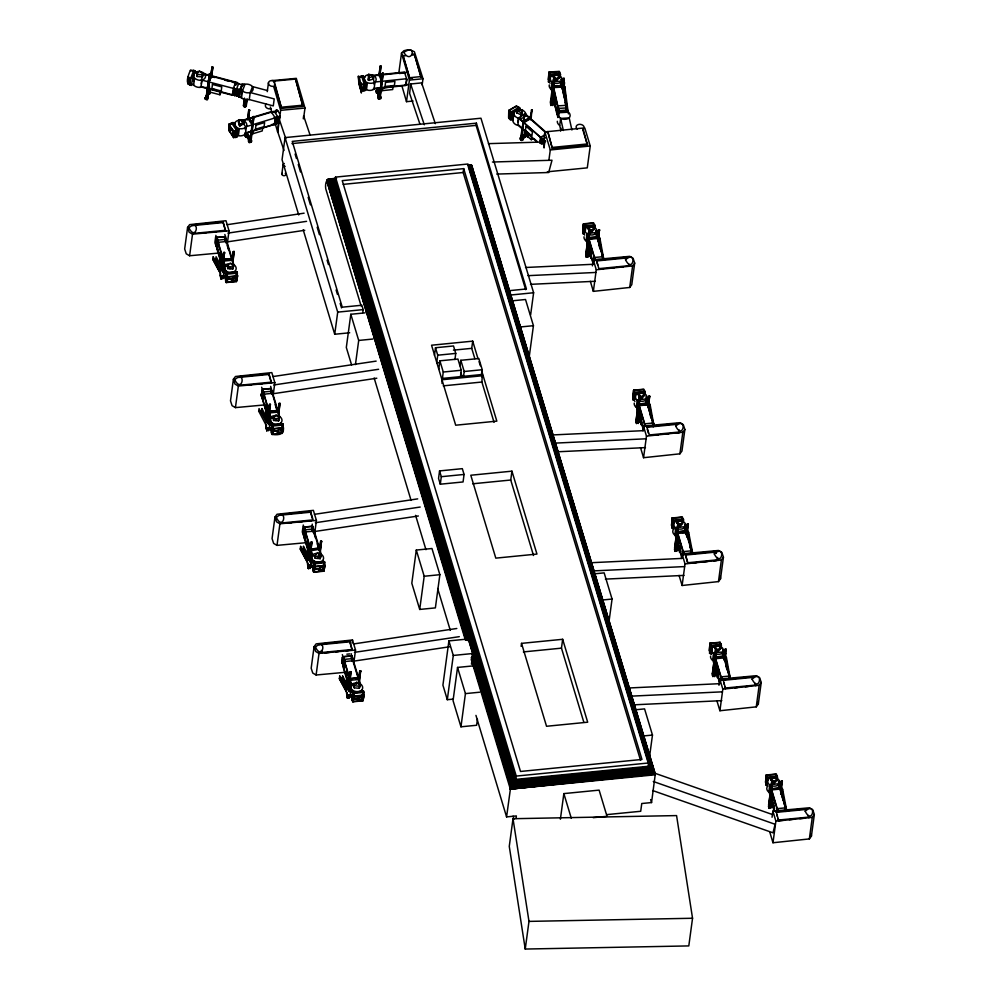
<?xml version="1.0" encoding="UTF-8"?>
<svg xmlns="http://www.w3.org/2000/svg" width="999" height="999" viewBox="0 0 999 999"><rect width="100%" height="100%" fill="white"/><g stroke="black" fill="none" stroke-linecap="round" stroke-linejoin="round"><path stroke-width="1.5" d="M278.134 116.596L276.323 124.113L276.111 117.208L276.311 124.126L278.209 116.721M278.284 123.389L278.234 116.421L278.197 123.264M216.096 245.916C219.967 225.387 213.749 261.588 217.008 237.799M216.308 245.679C219.131 222.115 213.411 258.416 216.795 237.912M216.583 247.54C219.43 223.027 214.485 262.525 217.994 241.084M217.27 249.026L217.994 241.096L217.42 247.477M225.312 240.26L225.587 237.188M225.624 241.92L226.111 238.624L225.437 241.308M226.386 240.347L226.311 243.556M263.149 391.321L261.925 397.789L262.662 389.697M262.138 397.677C264.985 374.225 258.916 410.352 262.837 389.66M262.412 399.425C263.736 384.89 264.31 393.069 261.963 397.689M269.98 425.05L262.899 400.849L263.636 392.982M263.099 400.886L263.811 392.957M270.954 392.145L271.441 388.848L271.129 392.132M271.441 393.781L271.928 390.484L271.616 393.768M303.484 535.526L304.408 527.447L303.708 535.439M305.382 530.706L304.158 537.175L304.72 529.308L303.983 537.187L305.382 530.719L304.483 538.673L311.551 562.812M304.895 529.283L303.521 535.464M312.525 529.907L313.012 526.61L312.699 529.895M313.187 531.53L313.474 528.471M343.269 666.77C343.194 660.264 344.53 650.324 342.332 663.423M343.306 666.695C346.578 646.89 341.171 681.568 343.831 658.716M344.493 660.339L343.781 668.269L344.318 660.364M351.81 659.502L352.123 656.231L351.636 659.527M352.123 661.163L352.61 657.854L352.11 660.526M352.297 661.151L352.61 657.866M594.605 257.954L594.143 260.552M653.134 426.685L653.621 423.376L653.309 426.66M683.391 552.01L682.667 555.906M692.669 552.996L688.561 531.905L688.186 534.665M720.878 680.544L721.365 677.235L721.078 680.506M777.06 812.324L777.559 809.028L777.247 812.312M541.458 137.487L541.108 143.806L541.258 137.662M542.669 143.631L542.981 138.836L542.857 143.519M544.343 140.235L544.068 147.964L544.467 140.147L543.331 144.218M557.392 115.971L558.379 107.892L557.604 115.734M556.693 112.6L557.829 106.244L557.03 114.323L558.004 106.219L556.868 112.587M557.966 117.47L558.566 109.528M558.753 109.54L557.792 117.482L558.591 110.652L567.669 110.127L568.131 112.2L559.053 112.712L558.591 110.652M566.033 110.564L566.708 105.744L566.208 110.552M566.558 110.689L567.07 107.368L566.308 110.677M566.733 110.677L567.07 107.392L566.483 110.664M368.269 79.97L368.718 74.276L373.763 76.199L368.544 77.897L368.269 79.97L369.043 80.37L373.451 78.946L373.763 76.199M373.451 78.946L373.489 78.272M718.044 649.6L717.757 650.686L718.081 649.949M559.565 76.424L559.228 75.237M582.829 231.081L583.428 223.838L593.618 222.852L594.705 226.061L594.343 228.721M583.329 229.645L583.778 224.076L593.181 223.164L594.268 226.373L584.727 227.31L585.589 228.721L585.239 231.268M633.016 397.427L633.616 390.197L643.806 389.198L644.892 392.42M633.416 397.39L633.865 391.82M671.578 525.199L672.177 517.969L682.367 516.982L683.453 520.192M672.19 522.39L672.527 518.206L681.942 517.295L683.016 520.504L673.476 521.441L674.337 522.852M709.377 650.461L709.964 643.231L720.167 642.232L721.241 645.454L720.891 648.101M710.102 646.253L710.326 643.468L719.73 642.544L720.454 644.692M765.584 782.242L766.183 774.999L776.373 774.013L777.447 777.222L777.097 779.882M766.083 780.806L766.533 775.236L775.948 774.325L777.022 777.534L774.2 777.809M521.778 115.36L522.352 109.665L517.12 110.602L522.052 113.287L521.778 115.36L516.845 112.675M582.792 231.356L583.428 223.838L584.502 227.06L583.603 233.691M765.546 782.517L766.183 774.999L767.257 778.221L766.358 784.852M549.213 75.025L549.462 72.24L558.965 71.691L559.802 74.925L550.162 75.487L549.3 81.843L550.062 83.279M225.649 241.895L226.111 238.823M344.006 658.691L342.782 665.147L343.331 657.28M548.414 79.508C549.2 63.524 550.599 76.598 549.038 81.856L548.414 79.508L549.113 71.99L559.403 71.391L559.877 77.285M785.876 811.45L786.163 808.191L785.651 810.751M278.484 122.677L277.647 131.581L284.003 150.487M303.346 118.869L303.634 115.896L310.002 134.803M587.986 255.994L590.684 255.182L590.784 254.083M770.741 807.155L773.426 806.343L773.538 805.244M435.327 123.664L421.628 82.892L410.614 83.991L409.64 93.469L419.905 124.051M193.369 70.317L195.305 70.829L192.32 78.534L190.384 78.022L189.448 84.94L191.383 85.439L192.532 78.159L195.23 71.004L190.547 70.055C188.998 73.414 183.716 85.427 191.571 84.79M189.698 84.103L190.522 78.022M193.356 81.518L193.931 77.26A6.693 4.833 7.7 0 1 197.24 71.641A6.693 4.833 7.7 0 1 199.4 71.528M195.017 71.928L196.865 72.465M197.003 73.851L197.178 76.523L202.173 76.873L202.909 74.251L199.538 70.867L197.003 73.851L197.178 76.523M201.249 83.866L201.773 80.02M202.173 76.873L202.909 74.251M200.462 71.678A6.693 4.833 7.7 0 1 205.257 74.563A6.693 4.833 7.7 0 1 201.96 80.182L200.999 87.288A6.693 4.833 7.7 0 1 192.982 84.366M205.157 75.3L205.257 74.563M227.36 243.132L229.033 230.806L225.986 220.729L189.635 224.625L187.587 227.397L184.665 248.976L186.239 253.796L189.61 255.756L218.506 253.084M209.74 90.347L206.88 97.702L206.106 97.502L209.478 73.664L210.252 73.864L207.268 95.991L206.493 95.792L209.478 73.664M206.88 97.702L210.252 73.864M210.727 75.999L212.1 66.908L212.874 67.108L211.551 76.948M212.1 66.908L210.777 75.612L208.391 81.768M207.255 97.827L208.916 93.544L208.217 92.782M211.288 77.722L212.874 67.108M210.215 89.273L209.84 92.095L219.942 94.768L221.466 90.859M189.61 255.756L192.52 234.178L189.161 232.218L187.587 227.397M211.713 89.435L212.487 89.311M219.043 91.384L218.269 90.834M219.942 94.768L220.329 91.958M200.399 86.776L232.38 95.242L233.304 88.449L235.752 82.143L203.759 73.676L201.323 79.97L242.482 90.797L241.546 97.702L238.811 96.978L239.748 90.072L242.195 83.766L244.93 84.49L242.482 90.797M235.377 84.865L235.752 82.143M215.659 236.763L214.91 242.295L215.522 244.343L216.458 237.437L215.846 235.377M232.867 130.869L230.707 130.22L231.044 127.722M216.184 243.569L217.008 237.512L224.613 236.775L226.336 242.582M233.566 265.472L225.786 239.373L217.545 240.172L216.671 246.591L223.164 268.331M233.329 123.589L235.352 123.077M215.722 259.503L216.096 256.743L223.052 269.605L222.677 272.365L215.759 259.228M234.053 265.522L226.873 241.471L217.894 242.345L216.983 249.138L224.151 273.189M235.027 136.763L235.851 130.682L237.65 130.132L233.154 122.665L228.808 124.238L228.996 130.557L233.666 137.65L236.938 136.401L237.837 129.758L233.491 131.331L233.229 134.041L234.428 135.852M239.648 94.668L240.26 90.122M223.077 222.59L223.164 221.89L192.894 224.875L192.795 225.587L223.077 222.59L225.599 230.956L222.565 231.256M241.87 90.322L240.921 97.34A6.693 4.833 7.7 0 0 249.275 99.55L273.276 105.906L274.226 98.913L250.225 92.557A6.693 4.833 7.7 0 1 241.87 90.322A6.693 4.833 7.7 0 1 244.168 84.391A6.693 4.833 7.7 0 1 252.535 86.601L267.532 90.584M238.486 122.14L239.448 119.668L244.193 121.116L244.093 123.851L239.498 125.762L238.486 122.14L239.448 119.668M237.213 132.805L237.625 129.77L233.304 123.214L228.958 124.788L229.208 130.544L233.529 137.1L235.702 136.264M220.429 258.729L220.042 261.538L221.553 266.608M238.087 130.132L237.15 137.05L235.352 137.587L236.288 130.669L238.087 130.132L233.042 122.49L231.244 123.027M239.498 125.762L238.773 120.067M225.599 230.956L223.164 221.89M240.359 126.036L240.634 123.963L244.38 121.778M220.317 276.261L220.692 273.489M247.24 98.851L246.229 106.356L244.443 106.98L243.431 105.619L244.455 98.114M221.728 266.795L223.664 252.485L224.525 252.41L222.327 270.567M221.703 268.856L223.664 252.485M243.644 106.406L244.655 98.901M222.352 268.469L224.525 252.41M244.443 106.98L245.454 99.475M243.469 120.567A6.693 4.833 7.7 0 1 246.378 126.698A6.693 4.833 7.7 0 1 238.199 128.297A6.693 4.833 7.7 0 1 235.289 122.165A6.693 4.833 7.7 0 1 243.469 120.567L243.369 121.304L241.221 120.979M245.504 106.893L246.516 99.388M222.565 276.611L222.49 277.173M246.216 104.071L246.828 99.575M225.387 278.346L223.664 276.236L225.075 266.396L217.894 242.345M225.412 265.647L225.512 264.897A6.693 4.833 7.7 0 1 228.259 263.823M245.255 129.583L245.617 126.861L241.496 120.617L271.166 111.701L275.287 117.957L274.363 124.75M249.275 99.55L250.225 92.557A6.693 4.833 7.7 0 0 252.535 86.601L250.225 92.557M225.512 264.897A6.693 4.833 7.7 0 0 226.348 271.241L225.662 281.431L226.161 273.064L237.138 271.99L236.638 280.357L236.201 278.896M235.702 278.684L236.451 281.568L237.612 275.811L227.422 276.798C224.063 290.434 229.258 276.273 226.411 273.039L236.601 272.04L237.612 275.811L236.451 281.568L226.261 282.567L225.512 279.67L226.236 274.363M227.61 265.896L227.747 268.594L232.742 269.068L233.516 266.471L230.294 262.999L227.61 265.896L227.747 268.594M246.378 126.698L245.417 133.804A6.693 4.833 7.7 0 1 237.238 135.402M247.452 119.855L248.776 110.027L249.488 109.815L248.739 118.893M245.854 135.552L245.629 137.213L247.065 136.776M248.027 119.106L248.776 110.027M248.364 118.157L249.488 109.815M246.416 136.438L247.215 135.677L246.416 136.438L249.213 140.697M228.034 277.272L227.697 279.757L226.486 281.081L226.436 279.583M229.658 268.494L229.97 267.944M247.852 136.014L248.002 134.902L244.83 136.001L245.055 134.341L247.203 133.691L246.478 133.903L247.927 135.464M232.143 260.04L233.291 251.561L234.153 251.473L232.804 263.374M232.317 260.614L233.291 251.561M232.63 262.787L234.153 251.473M249.937 140.472L246.491 135.889M253.908 116.508L250.924 138.636L250.2 138.849L253.197 116.733L253.908 116.508L251.161 140.347L250.449 140.559L245.642 133.254M232.742 269.068L233.516 266.471M250.449 140.559L253.197 116.733M250.574 140.809L250.799 139.148M262.625 128.097L262.25 130.919L252.872 133.729L253.259 130.919M235.464 275.699L235.052 278.733L235.889 280.157L231.968 280.544L232.305 278.047L236.226 277.672M235.764 275.399L236.101 281.331L226.686 282.255L225.936 279.358L232.667 278.696M255.269 130.295L255.207 129.558M235.452 278.696L235.864 275.662M235.439 270.929L236.713 274.076M236.239 274.7L236.601 272.04M235.889 280.157L237.138 271.99M260.702 128.147L261.226 128.272M267.27 91.658L268.481 82.667M273.189 394.992L274.85 382.667L271.815 372.59L235.464 376.486L233.404 379.258L230.494 400.836L232.068 405.656L235.427 407.617L264.335 404.945M273.976 82.305L274.138 81.094L295.504 79.083L302.972 106.381L281.606 108.379L274.4 83.754M235.427 407.617L238.349 386.039L234.977 384.078L233.404 379.258M241.995 120.966L274.188 111.301L277.972 117.033L277.11 123.451L244.905 133.117M273.701 86.576L280.657 110.327L277.71 132.18L275.1 123.277M281.606 108.379L274.138 81.094M530.631 314.872L533.616 292.744L480.956 118.219L285.052 137.6L282.055 159.728L298.713 214.922M281.868 173.851L283.129 164.523M295.504 79.083L302.972 106.381M258.666 411.388L259.041 408.616L265.996 421.478L265.622 424.25L258.704 411.113M261.676 387.237L262.287 389.298L261.351 396.203L260.739 394.155M272.165 394.443L270.429 388.636L262.824 389.385L262.013 395.429L263.311 399.775M279.395 417.332L271.603 391.233L263.361 392.033L262.5 398.451L270.292 424.55M262.799 400.999L263.724 394.205L272.702 393.331L279.882 417.382M268.893 374.45L268.993 373.751L238.711 376.748L238.611 377.447L268.893 374.45L271.416 382.817L268.394 383.117M303.609 118.244L304.982 108.042L296.291 78.347L271.965 80.632M265.447 408.229L265.996 404.133L268.082 411.113L267.532 415.209M266.246 410.589L265.871 413.399L267.382 418.469M271.416 382.817L268.993 373.751M266.134 428.121L266.508 425.349M267.545 418.656L269.48 404.358L270.354 404.27L268.144 422.427M267.52 420.716L269.48 404.358M268.182 420.329L270.354 404.27M268.381 428.484L268.306 429.033M271.204 430.207L269.493 428.096L270.904 418.256L263.724 394.205M272.165 423.101A6.693 4.833 7.7 0 0 280.806 423.052A6.693 4.833 7.7 0 0 279.97 416.708A6.693 4.833 7.7 0 0 271.341 416.758A6.693 4.833 7.7 0 0 272.165 423.101L271.478 433.291L271.978 424.925L282.954 423.851L282.455 432.217L282.018 430.769M273.439 417.757L273.576 420.454L278.571 420.929L279.345 418.331L276.124 414.86L273.439 417.757L273.576 420.454M272.302 432.942L272.64 430.444L273.863 429.133L273.526 431.618L272.302 432.942L272.252 431.443L278.009 430.881M275.487 420.354L275.786 419.805M278.421 416.72L279.982 403.334L279.108 403.421L278.197 412.088L269.418 412.949M278.134 412.475L279.108 403.421M278.246 416.146L279.982 403.334M278.571 420.929L279.345 418.331M280.881 430.606L281.293 427.56M281.581 427.26L281.918 433.191L272.515 434.115L273.589 428.908L272.59 425.137L281.993 424.213L281.268 422.789M281.268 430.569L281.681 427.522M282.954 423.851L281.706 432.018L277.784 432.405L278.122 429.907L282.043 429.533M314.548 534.303L316.421 520.429L313.386 510.352L277.035 514.248L274.975 517.032L272.065 538.598L273.639 543.419L276.998 545.379L305.894 542.707M276.998 545.379L279.92 523.801L276.548 521.84L274.975 517.032M516.021 818.506L516.371 815.933L506.58 816.895L510.489 788.336L515.796 779.395L335.065 180.432L335.514 177.11L467.957 164.011L648.688 762.974L648.239 766.295L653.483 770.441L655.307 774.013L651.548 802.559L641.758 803.521L640.709 811.275L606.655 814.635M358.828 83.004L361.151 90.834L363.524 90.397M360.876 84.316C362.1 108.192 360.964 75.437 358.516 76.761L363.236 75.986L365.609 83.541L364.71 90.185M363.286 76.935L365.384 76.773M303.047 526.386L302.31 531.918L302.922 533.978L303.858 527.06L303.234 524.999M362.699 90.197L363.524 84.116M315.472 537.999L312 526.411L304.395 527.147L303.584 533.191L307.043 544.792M320.966 555.094L313.174 529.008L304.932 529.807L304.071 536.213L310.127 556.518M365.509 83.629L367.37 83.104L366.508 89.473L364.647 89.997L365.484 83.529L363.299 76.561M304.37 538.773L305.282 531.967L314.273 531.106L321.453 555.144L318.456 555.432M365.734 83.941L364.797 90.859L362.837 91.059L363.773 84.141L365.734 83.941L363.186 75.799L361.226 76.011M368.718 74.276L368.431 76.349L369.243 76.086M310.464 512.212L310.564 511.513L280.282 514.51L280.182 515.209L310.464 512.212L312.375 518.543M349.7 332.779L334.715 334.253L337.712 312.125L285.052 137.6M369.043 80.37L369.318 78.297M307.018 545.991L307.567 541.895L309.653 548.876L309.103 552.984M307.817 548.351L307.43 551.173L308.953 556.231M312.462 528.946L312.225 524.125M307.704 565.884L308.079 563.124M308.716 559.39L311.051 542.12L311.913 542.032L309.915 558.678L309.752 558.016M373.988 76.486L374.088 75.749A6.693 4.833 7.7 0 0 365.459 75.862A6.693 4.833 7.7 0 0 366.383 82.205A6.693 4.833 7.7 0 0 375 82.093A6.693 4.833 7.7 0 0 374.088 75.749M309.29 556.992L311.051 542.12M309.54 559.615L311.913 542.032M374.175 84.578L374.513 82.005M309.628 566.77L309.852 565.109L310.152 568.506L308.241 568.094L309.977 567.932M375 82.093L374.038 89.186A6.693 4.833 7.7 0 1 365.422 89.298M309.877 566.795L312.749 566.57M311.888 559.215L311.513 561.987L312.562 562.687M312.1 558.741L311.064 565.871L312.774 567.969M311.863 562.312L312.2 559.74M312.812 555.269L312.912 554.532A6.693 4.833 7.7 0 1 321.541 554.482A6.693 4.833 7.7 0 1 322.377 560.814A6.693 4.833 7.7 0 1 313.736 560.864L313.049 571.053L314.161 562.899L315.16 566.67L314.086 571.878L323.489 570.966L324.575 565.746L323.564 561.975L314.298 562.887L314.285 561.388M378.871 75.887L380.194 66.059L380.981 65.971L380.032 75.1M379.258 75.187L380.194 66.059M313.798 562.662L312.899 569.293L313.649 572.19L323.838 571.203L325 565.434L323.988 561.663L313.798 562.662C316.658 565.909 311.463 580.069 314.81 566.433L325 565.434L323.838 571.203L323.102 568.306M377.347 92.57L378.196 91.945L377.347 92.57L378.409 95.966M379.845 74.326L380.981 65.971M314.997 555.519L315.147 558.216L320.142 558.691L320.904 556.093L317.682 552.634L314.997 555.519L315.147 558.216M313.848 566.208L314.26 563.161M378.022 93.956L378.958 92.77M378.434 91.671L378.658 90.01L376.311 90.26L376.086 91.92L377.272 93.132L376.161 91.371L376.86 91.833M314.535 565.821L314.21 568.219L315.422 566.895L315.085 569.38L313.873 570.704L313.823 569.205L320.179 568.593M378.908 92.407L379.058 91.309L376.71 91.546L376.486 93.207L378.047 93.044M378.758 97.103L377.422 92.02M383.204 73.114L380.219 95.242L379.433 95.317L382.43 73.189L383.204 73.114L380.269 96.99L379.495 97.065L377.06 89.286M379.495 97.065L382.43 73.189M365.06 312.862L350.811 314.273L346.316 347.465L351.586 364.91M380.244 97.49L380.469 95.829L378.122 96.079L377.897 97.74L379.458 97.577M319.53 549.662L320.679 541.183L321.553 541.096L320.192 552.996M319.705 550.249L320.679 541.183M320.217 550.936L321.553 541.096M382.48 90.622L382.867 87.812L393.069 86.738L392.694 89.56L382.48 90.622L381.618 87.862M320.142 558.691L320.904 556.093M322.452 568.369L322.864 565.322M322.839 568.331L323.251 565.284M323.938 564.897L323.276 569.78L319.355 570.167L319.692 567.682L323.614 567.295M324.151 564.373L324.525 561.613L313.549 562.687L313.986 564.135M318.544 570.516L324.026 569.979L324.525 561.613M353.658 663.91L355.532 650.049L352.497 639.972L316.146 643.868L314.086 646.64L311.176 668.219L312.749 673.039L316.109 674.999L345.005 672.327M391.758 86.326L390.909 86.95L390.909 86.201M355.444 364.585L358.703 340.447L350.811 314.273M362.774 312.562L363.174 309.615L361.863 305.244L342.27 307.18L292.245 141.383L476.398 123.164L526.423 288.961L508.341 290.759M319.293 644.83L319.393 644.13L349.675 641.133L352.197 649.5L321.915 652.497L321.815 653.196M316.109 674.999L319.018 653.421L315.659 651.46L314.086 646.64M398.813 73.052L401.523 53.022L403.921 50.724L407.03 49.95L410.402 49.987L414.398 51.736L422.989 78.746L422.152 84.903M406.568 78.734L374.25 82.118L372.165 75.462L404.483 72.078L406.568 78.734L405.644 85.527L373.326 88.911M413.062 101.024L406.506 101.673L409.415 80.095L401.523 53.022M412.525 78.122L409.777 78.397L403.059 55.22M414.335 54.096L421.054 77.273L414.335 54.096L412.25 54.308M341.97 657.379L342.033 663.586L342.969 656.68L342.345 654.62M360.077 684.715L352.285 658.616L344.043 659.415L343.181 665.834L350.974 691.932M360.564 684.765L353.384 660.714L344.393 661.588L343.481 668.381L350.661 692.432L351.211 688.348M352.098 650.199L349.675 641.133M346.129 675.611L346.678 671.503L348.763 678.496L348.214 682.592M346.928 677.971L346.541 680.781L348.439 687.112M352.073 643.056L352.497 639.972M351.573 658.566L351.336 653.746M346.815 695.504L347.19 692.732M347.827 689.01L350.162 671.74L351.024 671.653L349.026 688.286L348.863 687.637M348.201 688.099L350.162 671.74M348.863 687.712L351.024 671.653M349.163 696.99L349.063 695.853L351.86 696.178L349.238 696.44M351.885 697.589L350.174 695.479L350.999 688.835M351.923 684.889L352.023 684.14A6.693 4.833 7.7 0 1 360.651 684.09A6.693 4.833 7.7 0 1 361.476 690.434A6.693 4.833 7.7 0 1 352.847 690.484L352.16 700.674L352.659 692.307L363.636 691.233L363.137 699.6M352.909 692.282L352.01 698.913L352.759 701.81L362.949 700.811L364.111 695.054L363.099 691.283L352.909 692.282C355.769 695.516 350.574 709.677 353.921 696.041L364.111 695.054L362.949 700.811M354.108 685.139L354.258 687.836L359.253 688.311L360.015 685.714L356.793 682.242L354.108 685.139L354.258 687.836M352.747 697.339L353.159 694.305M353.396 691.008L353.371 692.782L358.067 692.319M356.518 684.315L356.793 682.242M358.641 679.283L359.79 670.804L360.664 670.716L359.103 684.103M358.616 681.38L359.79 670.804M359.128 682.042L360.664 670.716M359.253 688.311L360.015 685.714M361.563 697.989L361.975 694.942M362.262 694.642L361.85 697.677L353.783 698.463M361.95 697.939L362.362 694.904M362.774 691.857L361.95 690.172M363.049 694.517L362.387 699.4L358.466 699.787L358.803 697.29L362.724 696.915M363.074 695.379L363.636 691.233M434.453 355.407L435.489 347.739L453.509 345.966L455.756 353.409L454.932 359.54M435.489 347.739L437.737 355.194L436.7 362.849L439.697 362.55M640.546 760.339L463.174 172.502L463.698 168.631L342.232 180.644L520.504 771.465L641.97 759.452L463.698 168.631M438.773 369.118L439.885 360.826L457.917 359.041L461.288 370.242L460.364 377.16M416.296 550.062L411.813 583.254L419.705 609.44L435.377 607.892L439.872 574.7L431.968 548.513L416.296 550.062L424.2 576.248L419.705 609.44M525.674 289.685L476.098 125.375L476.398 123.164M442.145 380.319L443.269 372.028L439.885 360.826M442.02 383.479L442.157 378.446L482.367 374.463L481.893 382.03L494.055 422.352M439.56 470.916L438.549 478.421L440.297 484.203L463.061 481.955L464.073 474.45L462.325 468.656L439.56 470.916L441.308 476.698L440.297 484.203M460.077 365.834L460.826 360.302L478.846 358.529L482.23 369.717L481.281 375.374M463.449 377.035L464.198 371.503L460.826 360.302M474.837 358.653L471.728 348.339L472.702 341.146L431.556 345.217L455.694 425.212L496.84 421.141L481.818 371.366M510.464 114.623L510.789 112.225M511.6 113.199L510.664 120.105L509.328 118.931L510.264 112.013L511.6 113.199L520.004 108.292L518.668 107.118M511.101 119.593L512 112.962L519.805 108.416L516.57 105.857L508.766 110.402L508.666 117.745L508.766 110.402L512 112.962M520.367 110.29L519.368 108.928L512.162 113.124L513.823 114.111L512.962 120.467L511.301 119.48L512.262 113.062M513.074 118.469L513.836 112.787A6.693 4.833 7.7 0 1 520.979 109.665A6.693 4.833 7.7 0 1 525.899 115.172L525.799 115.921L525.349 113.561M516.783 113.324L517.12 110.602M482.03 376.985L482.367 374.463M519.33 109.203L517.994 108.017L519.368 108.928M517.894 121.99L518.444 117.919L525.324 113.911L546.191 132.368M513.836 112.787A6.693 4.833 7.7 0 0 518.756 118.307L517.807 125.399A6.693 4.833 7.7 0 1 512.874 119.892M519.63 111.064L520.004 108.292M471.441 664.185L472.877 653.508L468.494 638.96L448.901 640.896L442.919 685.152L447.302 699.7L453.334 699.1M520.954 115.597L521.241 113.524M522.077 111.738L522.352 109.665M525.511 133.841L521.478 136.176L522.015 136.651L524.475 114.061L520.666 137.675L521.328 137.288M521.203 138.149L524.475 114.061M522.127 138.349L526.885 135.077M447.302 699.7L453.284 655.444L448.901 640.896M524.213 136.638L524.737 137.1L525.024 135.14L525.412 136.713L524.875 136.251M530.257 117.145L530.781 117.62L524.063 121.528L523.526 121.054L530.257 117.145L531.855 109.765L531.056 120.067M530.569 119.106L531.855 109.765M473.214 665.883L457.542 667.432L453.047 700.624L460.951 726.81L476.623 725.262L477.435 719.218M531.293 139.723L531.668 136.9L524.712 130.744L524.338 133.566L531.293 139.723L533.566 138.399M539.735 142.832L540.471 137.4L545.054 134.728M460.951 726.81L465.434 693.618L457.542 667.432M549.4 75.25L548.463 82.168L549.075 73.789L549.4 75.25L560.489 74.613L560.164 73.152M549.475 81.556L550.299 75.474L550.412 80.744M542.345 143.182L542.869 139.336L545.392 137.862M544.055 137.75L544.842 131.918L582.867 128.084L587.474 145.142L552.385 148.614L547.777 131.556L552.385 148.614M560.501 83.117L560.601 82.38A6.693 4.833 7.7 0 0 560.239 76.036A6.693 4.833 7.7 0 0 551.573 75.762A6.693 4.833 7.7 0 0 551.935 82.093L550.973 89.186A6.693 4.833 7.7 0 1 549.288 84.927M553.346 77.173L554.158 74.6L559.515 75.899L559.228 77.972L556.331 80.744L555.419 80.619L553.346 77.173L553.883 76.673M544.155 146.766L544.905 141.234M555.369 102.497L550.424 102.185L553.571 78.958L554.445 78.909L551.585 101.611L554.532 101.448M553.571 78.958L550.849 105.544L550.674 102.135M551.585 101.611L553.084 88.911M553.496 85.902L562.487 85.976L553.621 86.488L554.445 78.909M552.497 103.172L552.547 104.308L552.497 103.172L555.144 103.022M555.419 80.619L555.694 78.546L553.621 75.1M553.871 97.902L554.033 97.29M556.331 80.744L556.605 78.671L559.515 75.899M554.745 102.81L555.294 98.701L553.708 91.683L553.159 95.779L554.87 103.159M548.901 160.152L550.287 149.95L544.842 131.918M560.114 77.385L560.489 74.613M566.008 109.428L566.558 105.357L561.113 81.181L552.035 81.693L557.492 105.869L556.568 112.662L551.123 88.486M561.213 82.542L561.7 78.946L560.764 79.258M552.447 82.168L558.366 108.404L557.492 114.823L555.519 106.069M562.15 86.888L563.299 78.397L564.173 78.359L562.974 88.774M562.075 88.986L563.299 78.397M558.491 116.858L559.028 113.474M562.837 88.187L564.173 78.359M533.516 555.519L510.739 480.019L511.938 471.166L470.791 475.237L495.804 558.141L536.95 554.07L511.938 471.166M564.21 85.415L564.585 82.655M564.435 89.286L564.81 86.513L568.381 113.874M560.714 129.945L559.69 125.412L560.639 118.406L569.193 117.919L571.915 130.007M528.946 358.878L533.429 325.686L525.524 299.5L511.276 300.911M560.614 131.094L561.013 128.097M566.346 110.489L566.683 107.929L560.776 81.693M521.128 646.328L521.528 643.368L562.662 639.298L587.687 722.202L546.54 726.273L521.528 643.368M584.802 127.972L590.247 146.004L587.287 167.857L547.327 171.803M583.978 227.11L583.041 234.028L583.541 225.662L583.978 227.11L594.954 226.036L594.517 224.588L594.005 229.458L591.321 232.355L588.099 228.896L588.374 226.823L594.28 227.385L591.595 230.282L591.321 232.355M584.727 235.09L583.866 233.679L584.865 227.297M584.877 229.071L583.866 233.679M595.541 234.565L595.641 233.816A6.693 4.833 7.7 0 0 594.817 227.485A6.693 4.833 7.7 0 0 586.176 227.535A6.693 4.833 7.7 0 0 587.012 233.866L586.051 240.971A6.693 4.833 7.7 0 1 584.053 236.763M588.873 226.286L588.099 228.896M589.485 254.208L585.839 253.971L588.985 230.732L589.847 230.657L587.037 253.359L589.959 253.072M588.985 230.732L585.826 255.557L586.351 257.292L586.051 253.896M587.037 253.359L589.847 230.657M335.514 177.11L516.246 776.086L515.796 779.395L648.239 766.295M590.409 232.268L590.684 230.195L588.374 226.823M588.798 247.515L589.36 243.406L591.445 250.399L590.884 254.495M513.011 818.718L509.265 846.378L525.237 949.05L688.798 945.916L692.544 918.256L676.573 815.584L513.011 818.718L528.983 921.39L525.237 949.05M594.58 228.808L594.954 226.036M591.283 255.544L590.909 258.354L588.636 250.761M595.941 233.928L596.428 230.332L595.516 230.682M592.407 265.871L593.244 259.715L629.745 256.331L633.104 258.291L634.69 263.112L631.768 284.69L629.72 287.462L593.356 291.358L590.322 281.281M593.693 261.588L594.243 257.517L587.062 233.466L596.053 232.592L603.234 256.643L602.859 259.353M597.677 236.8L588.898 237.65L597.852 237.375L598.613 229.795L599.487 229.72L598.126 241.621M597.639 238.861L598.613 229.795M597.951 241.034L599.487 229.72M596.478 260.964L596.578 260.252L626.86 257.255L626.76 257.967L596.478 260.964L597.702 265.01M593.356 291.358L596.278 269.78L593.244 259.715M599.013 269.33L596.578 260.252M583.803 722.177L561.475 648.151L562.662 639.298M629.72 287.462L632.629 265.896L634.69 263.112M560.389 819.217L563.848 793.606L599.113 790.122L607.017 816.308L593.219 817.669M634.178 393.469L633.241 400.374L633.741 392.008L634.178 393.469L645.142 392.395L644.705 390.934M634.927 401.436L634.053 400.025L635.052 393.643L633.978 390.434L643.381 389.51L644.105 391.658M634.865 396.94L634.053 400.025M635.264 398.888L635.789 395.08L634.914 393.668L644.467 392.732M646.902 398.788L645.741 400.911L645.841 400.174A6.693 4.833 7.7 0 0 645.004 393.831A6.693 4.833 7.7 0 0 636.375 393.881A6.693 4.833 7.7 0 0 637.2 400.224L636.251 407.33A6.693 4.833 7.7 0 1 634.253 403.109M639.835 397.502L638.299 395.242L639.06 392.644L644.48 393.743L644.205 395.816L641.508 398.713L640.596 398.626L640.883 396.553L638.573 393.169M640.983 420.429L636.038 420.317L639.185 397.09L640.047 397.003L637.225 419.705L640.147 419.418M608.791 623.189L612.062 599.05L604.158 572.864L594.18 573.851M639.185 397.09L636.026 421.903L636.538 423.651L636.251 420.242M637.225 419.705L640.047 397.003M638.998 413.861L639.547 409.765L641.633 416.745L641.083 420.854M638.261 421.79L640.871 421.541L640.859 419.855M639.21 414.298L638.836 417.12L641.108 424.712L641.483 421.89M641.508 398.713L641.795 396.64L644.48 393.743M639.922 414.797L639.735 415.946M644.767 395.154L645.142 392.395M645.878 401.66L646.465 397.877M642.807 430.681L643.431 426.061L679.944 422.689L683.304 424.65L684.877 429.458L681.967 451.036L679.907 453.821L643.556 457.704L640.521 447.639M653.059 425.711L653.421 422.989L646.241 398.951L637.262 399.825L644.442 423.863L643.518 430.656L552.597 434.94M647.664 404.632L648.813 396.153L649.675 396.066L648.314 407.967M647.839 405.207L648.813 396.153M648.151 407.392L649.675 396.066M646.778 426.61L646.678 427.31L676.96 424.325L677.047 423.613L646.778 426.61L649.3 434.977L679.57 431.98L678.87 429.67M649.625 406.893L649.999 404.133L653.908 425.324M643.556 457.704L646.478 436.138L643.431 426.061M679.907 453.821L682.829 432.242L684.877 429.458M672.727 521.241L671.79 528.159L672.29 519.78L672.727 521.241L683.703 520.167L683.266 518.706L682.891 521.478M673.826 526.673L673.476 529.208L672.614 527.797L673.613 521.428M673.214 526.236L673.826 521.678M684.29 528.683L684.39 527.947A6.693 4.833 7.7 0 0 683.566 521.615A6.693 4.833 7.7 0 0 674.924 521.665A6.693 4.833 7.7 0 0 675.761 527.996L674.8 535.102A6.693 4.833 7.7 0 1 673.975 528.758M676.847 523.026L677.622 520.417L682.617 520.904L682.754 523.588L680.069 526.485L679.158 526.398L676.847 523.026L677.622 520.417M678.234 548.339L674.6 548.089L677.734 524.862L678.608 524.775L675.786 547.477L678.708 547.202M677.734 524.862L674.575 549.675L675.099 551.423L674.8 548.014M675.786 547.477L678.608 524.775M679.158 526.398L679.432 524.325L677.122 520.954M677.559 541.645L678.109 537.537L680.194 544.517L679.645 548.626M677.772 542.07L677.384 544.892L679.657 552.484L680.044 549.662M678.771 524.8L679.957 525.437L680.044 524.762M680.069 526.485L680.344 524.413L683.029 521.515M649.612 756.193L652.472 735.064L644.567 708.89L636.013 709.74M684.852 526.848L685.177 524.45L685.451 526.573M681.368 558.466L681.992 553.833L718.493 550.461L721.865 552.422L723.438 557.242L720.516 578.808L718.468 581.593L682.117 585.489L679.07 575.412M682.442 555.719L682.991 551.635L675.824 527.597L684.802 526.723L691.982 550.761L682.991 551.635M686.213 532.405L687.362 523.926L688.236 523.838L686.875 535.739M686.188 534.502L687.362 523.926M686.9 533.678L688.236 523.838M687.762 563.461L685.326 554.383L715.609 551.386L716.221 553.421M682.117 585.489L685.027 563.911L681.992 553.833M715.609 551.386L715.509 552.097L685.227 555.094M718.468 581.593L721.378 560.014L723.438 557.242M712.324 653.146L709.59 653.408L710.801 645.516L711.625 646.94L711.001 651.498M711.263 646.69L712.137 648.114L711.276 654.47L710.414 653.059L711.263 646.69L715.434 646.291M710.589 652.772L711.413 646.678L710.326 643.468M720.429 679.62L720.791 676.897L729.769 676.023L722.589 651.985L713.611 652.859L712.599 660.364A6.693 4.833 7.7 0 1 710.601 656.143M714.647 648.276L715.409 645.679L720.404 646.153L720.554 648.851L717.869 651.748L716.945 651.66L714.647 648.276L715.409 645.679M717.906 673.338L712.387 673.351L715.534 650.124L716.395 650.037L713.573 672.739L716.495 672.452M715.534 650.124L712.374 674.937L712.886 676.685L712.599 673.276M713.573 672.739L716.395 650.037M716.945 651.66L717.232 649.587L714.922 646.203M714.36 674.8L717.419 674.5M715.571 667.332L715.184 670.154L717.457 677.747L717.831 674.924L715.346 666.895L715.908 662.799L717.994 669.78L717.432 673.875M717.869 651.748L718.144 649.675L720.828 646.778M720.404 646.153L720.554 648.851M720.691 646.728L721.066 643.968L721.128 648.189M722.09 653.945L722.19 653.209A6.693 4.833 7.7 0 0 721.353 646.865A6.693 4.833 7.7 0 0 712.724 646.915A6.693 4.833 7.7 0 0 713.561 653.259A6.693 4.833 7.7 0 0 722.19 653.209M718.955 685.264L719.779 679.095L756.293 675.711L759.652 677.672L761.226 682.492L758.316 704.07L756.255 706.855L719.904 710.739L716.87 700.674M724.075 657.292L725.162 649.188L726.023 649.1L724.874 659.515M723.975 659.765L725.162 649.188M724.7 658.928L726.023 649.1M725.474 656.056L725.848 653.284M723.126 679.645L723.026 680.344L753.308 677.347L753.396 676.648L723.126 679.645L725.549 688.711L724.849 686.4M725.973 659.927L726.348 657.167L730.257 678.346M719.904 710.739L722.826 689.16L719.779 679.095M756.255 706.855L759.178 685.277L761.226 682.492M766.733 778.271L765.796 785.189L766.295 776.81L766.733 778.271L777.447 777.222M767.482 786.25L766.62 784.827L767.619 778.458L766.533 775.236M778.296 785.726L778.396 784.977A6.693 4.833 7.7 0 0 777.572 778.646A6.693 4.833 7.7 0 0 768.93 778.696A6.693 4.833 7.7 0 0 769.754 785.027L768.805 792.132A6.693 4.833 7.7 0 1 767.969 785.788M770.853 780.057L771.615 777.447L777.035 778.546L774.35 781.443L774.063 783.516L773.151 783.428L770.853 780.057L771.615 777.447M772.227 805.369L768.593 805.119L771.727 781.892L772.602 781.805L769.779 804.52L772.702 804.232M771.727 781.892L768.568 806.717L769.093 808.453L768.793 805.057M769.779 804.52L772.602 781.805M773.151 783.428L773.438 781.355L771.128 777.984M771.553 798.676L772.102 794.567L774.188 801.548L773.626 805.656M771.765 799.1L771.39 801.922L773.651 809.515L774.025 806.705M774.063 783.516L776.76 780.619L777.272 775.748L777.334 779.969M772.052 817.269L772.889 811.101L809.415 807.779L812.774 809.752L814.335 814.572L811.413 836.138L809.352 838.923L772.976 842.744L769.967 832.679M778.696 785.089L779.183 781.493L778.271 781.842M776.223 811.65L776.136 812.362L806.43 809.415L806.518 808.703L776.223 811.65L778.633 820.728L783.179 820.291M776.61 811.388L776.985 808.678L769.817 784.627L778.795 783.753L785.963 807.804L776.985 808.678M772.976 842.744L775.898 821.178L772.889 811.101M780.219 789.447L781.368 780.956L782.229 780.881L780.669 794.267M780.394 790.022L781.368 780.956M780.694 792.195L782.229 780.881M809.352 838.923L812.274 817.344L814.335 814.572M379.17 93.456L378.221 94.605L379.17 93.456L377.834 89.211M558.341 107.954L557.067 114.248L558.379 107.867M565.846 110.552L566.67 105.819M216.771 247.54L217.782 241.321M224.95 239.673L225.437 236.988M225.125 239.648L225.612 236.963M225.612 241.283L225.924 238.624M271.253 393.169L271.716 390.572M271.441 393.156L271.928 390.472M304.22 527.447L303.034 533.816L304.408 527.435M304.683 529.17L303.696 535.289M312.113 530.519L313.012 526.598M312.287 530.506L312.799 526.848M313.311 532.567L313.773 529.982M313.499 532.554L313.986 529.87M342.145 663.436L343.481 657.13M351.448 658.915L351.935 656.231M351.623 658.89L352.123 656.206M594.33 260.527L594.78 257.942M602.934 259.69L603.421 257.018M652.934 425.961L653.446 423.376M652.946 426.061L653.621 423.364M720.691 679.932L721.328 677.322M720.866 679.919L721.328 677.459M776.885 811.712L777.372 809.028M777.06 811.688L777.559 809.003M785.664 810.863L785.951 808.416M226.686 282.255L227.772 277.035L226.761 273.276L236.313 272.34M236.101 281.331L237.175 276.124L236.176 272.352M281.918 433.191L283.004 427.984L282.33 425.474M353.271 692.519L354.27 696.278L353.196 701.498L362.6 700.574L363.686 695.366L362.674 691.595L353.409 692.507M275.524 112.924L276.199 110.002M275.599 113.049L276.448 110.077M276.161 117.258L274.313 124.588L276.273 117.383M540.009 142.832L541.396 137.587M540.134 142.745L541.308 137.812M541.783 142.77L542.969 138.824M541.595 143.943L542.894 138.911M543.468 144.143L544.393 140.247M361.114 305.969L325.724 188.711C324.887 182.23 327.16 176.261 333.866 179.857L515.034 780.281L649.425 766.982L468.256 166.558L471.516 165.047L655.307 774.762L510.339 789.098L510.764 787.474L471.553 657.542M405.569 85.227L407.142 79.558M235.989 85.065L236.913 82.23M236.576 88.799C231.955 109.89 237.238 74.238 232.53 94.955M236.751 88.849C235.552 110.976 240.21 74.326 238.948 96.791M236.726 96.066L238.848 89.261L238.861 96.766M190.772 78.122L193.756 70.417M192.457 78.534L194.905 72.203M191.746 84.341L193.694 84.828L194.555 78.471L187.787 77.21L188.049 84.153M209.166 81.968L211.551 75.824M208.242 88.749L209.203 86.289M209.528 86.164L208.092 89.86L207.33 89.648M206.493 95.792L208.878 89.648L209.653 89.848L207.268 95.991M206.106 97.502L207.655 93.519L208.429 93.719L207.268 95.23L208.042 95.442L207.417 94.131M205.707 97.415L205.931 99.4L205.232 98.639L205.782 96.866L208.179 96.928L206.706 99.6M208.991 92.994L206.93 97.939L207.63 98.701L207.405 96.716M209.315 92.87L208.841 94.093L210.314 91.421L207.992 90.809M234.415 88.449L234.715 95.542M232.38 95.242L233.853 91.458M240.771 88.799L242.32 84.79L232.205 82.118M241.134 125.062L241.583 124.113M280.244 115.822L278.271 123.389M223.389 274.126L224.55 272.003M269.218 425.986L270.379 423.863M310.789 563.748L311.95 561.625M353.321 697.826L354.533 696.515L354.195 699L352.984 700.324M245.779 136.101L246.566 135.34L245.766 134.128L244.98 134.89L246.341 137L244.905 135.439L245.542 135.777M249.375 141.571L250.162 140.797L249.363 139.585L248.576 140.359L249.937 142.457L248.426 141.458L248.651 139.798L250.087 139.373L251.523 140.921L250.886 140.584M250.649 140.26L249.862 141.034L250.662 142.245L251.448 141.471L250.087 139.373M243.431 105.619L244.156 105.082M379.87 98.864L380.644 98.776L380.869 97.128L378.521 97.365L378.309 99.026L380.719 98.227L380.07 96.341M509.028 110.502L516.233 106.306L519.468 108.866M510.526 112.25L518.931 107.355M512.125 113.399L515.059 111.688M524.999 114.523L523.813 114.448M532.38 110.24L531.193 110.152M523.376 122.165L530.107 118.257L530.631 118.719L523.913 122.627M525.998 130.944L525.924 131.481M526.523 131.406L526.461 131.943M522.015 136.651L526.048 134.303M525.561 135.614L520.254 138.661L520.716 139.685M524.463 137L526.81 135.639M522.664 138.824L527.41 135.552L522.739 138.274L522.202 137.8M523.189 139.298L521.253 140.16L523.114 139.848L523.339 138.187L521.74 136.776M531.043 135.402L530.968 135.939M237.687 129.858L239.285 129.021L238.424 135.377L236.638 135.951M207.917 91.359L208.766 91.009M205.307 98.089L206.156 97.74M225.437 269.518L224.525 269.88L224.251 267.769M223.664 276.236L224.588 275.886M271.266 421.378L270.354 421.74L270.08 419.63M269.493 428.096L270.404 427.747M645.716 397.04L646.628 396.678M350.174 695.479L351.086 695.129M232.255 129.308L228.996 130.557L228.808 124.238L234.603 132.855M229.208 130.544L232.48 129.296M233.529 137.1L233.279 131.331L236.176 130.295M229.882 268.606L231.131 268.219M275.699 420.479L276.96 420.079M318.531 557.842L317.058 558.129M249.176 110.627L249.887 110.414M271.903 112.4L277.759 110.639M273.926 118.132L279.782 116.371M245.617 126.861L277.972 117.033M271.641 124.625L278.958 122.427M274.238 124.463L244.705 133.666M251.036 132.717L251.76 132.505M248.564 136.388L247.69 137.712L248.414 137.5M361.288 82.855L358.791 83.279C357.879 64.023 358.541 88.836 361.101 90.26L363.474 89.835M358.566 77.323L362.113 76.748M365.609 83.541L360.751 84.303L361.101 90.26M227.023 224.713L304.108 213.174M227.947 233.117L306.581 221.341M227.672 241.82L304.757 230.282M272.852 376.573L376.148 361.114M273.776 384.977L378.609 369.28M273.501 393.681L376.798 378.221M314.423 514.335L417.707 498.876M315.347 522.739L420.179 507.042M313.524 531.68L418.369 515.984M353.534 643.955L456.818 628.483M354.458 652.359L459.29 636.663M352.635 661.301L449.762 646.753M230.707 130.22L232.68 129.945L234.266 132.343M471.203 659.39L510.339 789.098L655.119 773.189L510.764 787.474L471.441 657.792M596.278 269.78L632.629 265.896M646.478 436.138L682.829 432.242M685.027 563.911L721.378 560.014M722.826 689.16L759.178 685.277M380.407 66.696L381.181 66.621M382.629 73.839L383.404 73.751M372.615 75.899L406.156 72.39M399.275 73.501L405.382 72.865M404.795 84.715L407.854 84.391M373.651 88.424L407.205 84.915M380.432 88.074L381.206 87.999M380.282 89.186L381.056 89.098M775.898 821.178L812.274 817.344M510.339 789.098L655.307 774.013L471.715 165.372L468.419 165.347M405.706 55.657L402.959 55.932L409.777 78.397M412.15 55.007L414.235 54.808M409.877 77.697L421.141 76.573M409.415 80.095L422.989 78.746M291.945 143.594L476.098 125.375M552.547 147.402L587.649 143.918M550.287 149.95L590.247 146.004M336.588 178.297L328.609 178.996L467.894 640.584M467.669 165.21L471.191 164.885L654.195 771.39L511.613 785.489L471.953 654.033M335.627 178.484L327.909 179.258L467.02 640.297M466.146 639.622L327.36 179.658L336.176 178.621M335.764 179.096L332.667 179.395L514.273 781.243L650.574 767.756L468.981 165.921M343.244 184.365L463.174 172.502M195.417 233.254L225.687 230.257M202.884 233.204L205.919 232.904M211.975 232.305L216.508 231.855M599.1 268.619L629.382 265.634L629.283 266.333L628.583 264.023M600.524 269.181L603.546 268.881M609.602 268.281L614.148 267.832M620.204 267.233L623.226 266.933M337.712 312.125L363.174 309.615M509.652 295.117L533.616 292.744M358.703 340.447L372.952 339.036M520.604 326.948L533.429 325.686M453.446 350.149L471.728 348.339M437.737 355.194L455.756 353.409M241.234 385.114L271.516 382.118M248.714 385.065L251.736 384.765M257.792 384.165L262.337 383.716M443.269 372.028L461.288 370.242M464.198 371.503L482.23 369.717M442.532 379.695L482.742 375.711M443.231 385.851L481.893 382.03M655.257 435.089L658.291 434.79M665.858 434.041L668.88 433.741M674.937 433.141L679.482 432.692M441.308 476.698L464.073 474.45M472.639 483.791L510.739 480.019M282.804 522.877L313.087 519.88L310.564 511.513M288.761 522.989L291.795 522.689M299.363 521.94L302.397 521.64M308.441 521.041L311.476 520.741M424.2 576.248L439.872 574.7M692.295 563.011L696.84 562.562M702.896 561.962L707.442 561.513M713.498 560.914L716.52 560.614M602.085 600.037L612.062 599.05M320.816 644.68L349.575 641.833M324.85 652.896L329.395 652.447M335.452 651.847L338.474 651.548M346.041 650.799L349.076 650.499M453.284 655.444L472.877 653.508M523.376 651.922L561.475 648.151M465.434 693.618L479.682 692.207M725.649 688.011L755.931 685.014L755.831 685.726L755.132 683.403M734.64 687.811L737.662 687.512M745.229 686.763L748.263 686.463M642.494 736.051L652.472 735.064M516.246 776.086L648.688 762.974M654.745 772.314L511.138 786.513L471.965 656.705M216.458 237.437L225.449 236.563L224.837 234.503M223.838 253.072L224.7 252.984M233.466 252.135L234.328 252.048M221.278 259.765L220.816 259.216L221.204 260.302M223.426 260.502L226.348 260.215M583.628 225.949L594.605 224.875M223.601 261.076L232.367 260.227M593.706 226.711L594.13 227.884M225.075 266.396L228.072 266.096M589.16 231.318L590.022 231.231M598.788 230.382L599.65 230.294M231.568 273.077L235.876 272.652M226.511 274.226L237.475 273.152M588.748 238.761L593.144 238.324M588.923 239.335L597.702 238.486M221.391 275.637L220.517 275.724L221.553 276.211M222.74 277.198L225.187 276.361M227.772 277.035L237.175 276.124M225.712 277.447L221.166 277.947L221.066 276.81L222.814 276.636L222.914 277.772M225.512 279.67L233.616 278.883M231.144 280.894L233.891 280.619M586.863 252.772L589.785 252.497M585.839 253.971L586.713 253.883M591.046 255.694L586.5 256.194L586.401 255.057L588.136 254.882L588.236 256.019M594.243 257.517L603.234 256.643M599.412 259.615L595.292 260.015L587.499 233.928M262.287 389.298L271.266 388.424L270.654 386.363M263.112 391.546L262.45 399.338M269.655 404.932L270.517 404.845M279.283 403.996L280.157 403.908M272.178 412.088L269.243 412.362L270.717 416.683M270.904 418.256L273.888 417.957M282.13 424.2L272.727 425.124L272.715 423.626M277.397 424.937L281.706 424.513M272.327 426.086L283.304 425.012M633.828 392.295L644.792 391.221M266.508 428.159L267.382 428.084M268.556 429.058L271.004 428.221M273.589 428.908L283.004 427.984M271.541 429.308L266.995 429.807L266.895 428.671L268.631 428.509L268.731 429.645M638.149 393.618L634.877 393.943L634.44 392.482M643.893 393.057L644.33 394.243M271.765 431.218L278.484 430.569M272.789 431.393L278.621 430.819M276.973 432.754L279.708 432.492M639.348 397.664L640.222 397.577M648.988 396.728L649.85 396.64M644.792 404.545L647.889 404.832L639.123 405.681M637.05 419.13L639.972 418.843M636.038 420.317L636.9 420.229M640.709 420.954L636.588 421.403L636.688 422.54L641.233 422.053M637.936 422.315L637.986 420.079L638.286 423.476L637.936 422.315L636.188 422.49L636.101 421.353M644.442 423.863L653.421 422.989M648.226 426.098L653.721 425.574L645.928 399.475M643.631 430.532L636.338 406.618M303.858 527.06L312.837 526.186M305.344 530.931L304.645 538.586M311.226 542.694L312.088 542.619M320.854 541.758L321.715 541.683M310.989 550.711L319.593 549.275M672.377 520.079L683.353 519.005M315.459 555.731L312.462 556.018L305.282 531.967M676.698 521.391L673.438 521.715L673.001 520.267M677.909 525.437L678.771 525.362M687.537 524.5L688.411 524.425M316.084 562.986L321.84 562.425M313.898 563.848L324.875 562.774M311.413 565.009L307.904 565.347L311.576 565.584M315.16 566.67L324.575 565.746M313.112 567.082L308.554 567.569L308.466 566.433L310.202 566.271L310.302 567.407M681.892 532.455L686.45 532.604L677.672 533.466M314.673 568.856L320.055 568.331M675.611 546.903L678.533 546.615M674.6 548.089L675.461 548.014M676.81 549.562L679.432 549.313L675.149 549.188L675.249 550.324L679.795 549.825M685.414 554.008L692.282 553.346L684.49 527.247M346.84 654.183L349.837 653.895M342.969 656.68L351.948 655.806M350.337 672.315L351.198 672.227M359.965 671.378L360.826 671.291M355.781 679.183L358.878 679.47L350.1 680.319M710.177 645.329L721.153 644.255M721.49 645.416L710.526 646.49L710.089 645.042L709.59 653.408M717.981 646.041L720.816 645.766M714.497 646.653L711.226 646.977L710.801 645.516M717.369 646.365L720.679 645.779L720.679 647.277M354.57 685.339L351.573 685.639L344.393 661.588M715.709 650.699L716.57 650.611M725.336 649.762L726.198 649.675M353.009 693.468L363.986 692.394M715.296 658.141L718.219 657.854M715.471 658.716L724.25 657.866M347.889 694.879L347.19 695.541L350.686 695.204L346.853 695.229L346.341 691.345L339.385 678.496L342.257 678.471L349.225 691.333L351.623 691.32M354.27 696.278L363.686 695.366M352.222 696.69L347.664 697.19L347.565 696.053L349.313 695.891L349.413 697.015M353.471 698.776L359.29 698.201M355.844 698.813L358.579 698.551M713.411 672.165L716.32 671.877M712.387 673.351L717.207 672.876M717.057 673.988L712.936 674.437L713.036 675.574L717.582 675.074M714.61 674.824L717.22 674.575M727.322 678.87L730.069 678.596L722.277 652.509M766.383 777.11L777.359 776.036M771.653 778.059L767.482 778.471L768.343 779.882M776.46 777.871L776.885 779.045M771.902 782.479L772.776 782.392M781.53 781.543L782.404 781.455M766.62 784.827L767.831 778.708L767.007 777.297M769.605 803.933L772.527 803.646M768.593 805.119L772.09 804.782M773.788 806.855L769.242 807.354L769.143 806.218L773.426 806.343M786.625 810.052L782.554 788.935L782.18 791.707L785.239 808.353M783.516 810.639L786.263 810.376L778.483 784.277M778.721 820.017L809.015 817.082L808.928 817.781L808.228 815.471M789.235 819.692L792.257 819.405M799.837 818.668L804.382 818.231M281.78 107.168L303.134 105.157M280.657 110.327L304.982 108.042M192.52 234.178L229.033 230.806M238.349 386.039L274.85 382.667M279.92 523.801L316.421 520.429M319.018 653.421L355.532 650.049M327.36 179.658L335.115 178.946M550.124 75.762L553.421 75.574M549.138 74.088L560.227 73.439M553.696 79.545L554.57 79.495M563.424 78.983L564.298 78.933M556.293 86.851L562.337 87.088L553.471 87.6M551.448 101.036L554.395 100.862M550.424 102.185L551.298 102.135M552.422 103.721L555.506 103.546M555.631 104.133L550.998 104.445L550.936 103.297L552.697 103.197L552.759 104.333M557.492 105.869L566.558 105.357M558.366 108.404L566.683 107.929M563.898 111.076L559.29 111.339L557.979 105.507M525.524 267.495L593.344 264.273M527.996 275.662L595.816 272.452M530.506 284.34L595.254 281.268M555.069 443.119L646.003 438.798M557.592 451.785L645.441 447.614M591.158 562.712L682.092 558.404M593.618 570.891L684.565 566.583M605.394 579.12L684.003 575.399M628.945 687.974L719.892 683.666L712.699 659.652M631.418 696.141L722.352 691.832M633.94 704.819L721.79 700.649M488.449 143.644L541.883 142.045M492.445 162.025L551.997 160.24L548.676 172.515L496.753 174.076M528.983 921.39L692.544 918.256M224.3 275.961L220.354 275.986L219.842 272.103L212.887 259.253M646.515 402.759L649.163 402.747L653.284 426.298M270.13 427.822L266.171 427.847L265.659 423.976M685.077 530.531L687.712 530.519L691.246 551.323M312.512 561.7L310.115 561.713L303.147 548.863L300.274 548.876L307.23 561.738L307.742 565.609L311.7 565.584M722.876 655.794L725.511 655.781L729.045 676.573M779.083 787.574L781.717 787.562L785.276 808.079M560.277 85.002L564.248 85.14L567.42 112.075M197.452 74.45L202.447 74.8M590.684 230.195L591.595 230.282M228.034 266.521L233.029 266.995M640.883 396.553L641.795 396.64M273.851 418.381L278.846 418.856M679.432 524.325L680.344 524.413M315.422 556.143L320.417 556.618M717.232 649.587L718.144 649.675M354.533 685.764L359.528 686.238M773.438 781.355L774.35 781.443M222.59 278.296L221.091 278.496M268.406 430.169L266.92 430.357M638.111 422.902L636.613 423.101M676.66 550.674L675.174 550.874M714.46 675.923L712.961 676.136M769.168 807.904L770.841 808.291L770.541 804.882M555.694 78.546L556.605 78.671M552.472 104.858L550.924 104.995M190.534 84.028L188.187 83.604L187.849 77.21M524.587 115.172L525.924 115.434M190.409 70.604L195.092 71.553M211.863 67.52L212.637 67.72M209.253 74.276L210.015 74.475M204.021 74.238L238.724 83.429L236.488 89.211L235.614 95.629L200.911 86.438M210.502 76.361L214.847 77.51M224.975 80.195L229.308 81.344M206.169 87.375L214.847 89.673M232.205 94.268L239.435 96.179M208.292 92.233L209.84 92.645L209.615 94.306L208.067 93.894M208.142 93.344L208.916 93.544M206.631 96.516L205.856 96.304L205.632 97.964L206.406 98.177M239.772 123.689L240.634 123.963M655.257 773.363L772.652 814.61M653.296 781.493L775.099 824.287L773.014 832.816L652.684 790.546M333.866 179.857L335.065 180.432M377.872 90.097L378.983 91.858L378.271 91.384M525.287 114.51L545.766 132.642M539.947 136.563L545.641 141.608M518.968 118.194L542.869 139.336M518.444 117.919L540.471 137.4M518.106 124.6L529.482 134.678M534.028 138.699L537.45 141.721M517.532 124.713L537.237 142.145M277.135 109.828L279.608 113.574M248.089 118.719L252.11 124.825M251.174 131.144L252.872 133.729M246.903 132.542L250.924 138.636M246.179 132.755L250.2 138.849M247.839 137.288L249.238 139.41M231.606 122.927L236.651 130.557M228.958 124.788L233.279 131.331M322.839 560.551L323.701 561.962M558.853 77.335L559.228 77.972M261.588 411.089L268.544 423.951M527.484 135.002L527.797 137.125L526.273 135.165L526.735 136.189M583.778 224.076L584.502 226.224M672.527 518.206L673.251 520.354M410.614 83.991L424.313 124.763M279.408 119.68L285.764 138.574M363.324 76.661L365.472 83.916M361.613 75.974L364.173 84.103M391.683 86.863L390.909 86.95M384.99 87.35L384.215 87.437M380.082 74.713L381.306 78.621M379.308 74.8L381.343 81.294M380.219 95.242L378.184 88.749L377.41 88.824L379.433 95.317M326.985 180.182L466.058 639.76M471.478 657.654L510.764 787.474M466.009 639.909L326.798 180.819L465.347 640.009M717.432 557.442L718.131 559.752L687.849 562.749L685.326 554.383M717.332 558.141L718.031 560.464M582.704 129.308L587.474 145.142M647.29 429.358L648.501 433.366M723.638 682.379L724.25 684.39M470.766 164.897L653.483 770.441L512.187 784.427L329.47 178.871M470.254 165.072L652.634 769.517L512.824 783.341L330.444 178.908M469.642 165.422L651.66 768.606L513.523 782.279L331.518 179.083M650.649 799.575L651.548 802.559M479.045 361.551L480.319 365.746M472.702 341.146L477.997 358.703M460.964 372.802L462.237 377.01M563.848 793.606L571.316 818.331M513.074 816.208L513.973 819.192M374.15 378.009L411.089 500.424M415.596 515.347L425.949 549.687M437.662 588.498L450.274 630.294M475.949 715.384L506.58 816.895M295.092 154.046L296.453 158.529M298.251 164.498L300.499 171.978M308.167 197.365L310.427 204.832M317.183 227.235L319.43 234.715M327.098 260.102L328.446 264.585M336.114 289.972L337.462 294.455M340.172 303.421L341.521 307.904M303.209 229.832L334.715 334.253M321.303 650.449L321.915 652.497M282.093 424.475L282.53 425.936M323.589 568.531L324.026 569.979M780.269 789.06L771.503 789.909M781.643 795.079L783.303 800.674M784.59 806.106L785.888 810.451M777.422 808.291L778.283 811.188M770.241 785.077L778.021 811.176M776.735 814.397L777.334 816.408M777.934 818.406L778.633 820.728M769.38 791.495L774.562 808.89M768.893 791.42L774.799 811.225M722.776 655.481L724.075 659.827M725.798 665.621L727.097 669.979M728.833 675.774L729.695 678.671M684.977 530.219L687.137 537.474M689.735 546.166L691.907 553.421M648.676 408.878L650.349 414.46M649.887 414.048L651.186 418.394M652.484 422.739L653.346 425.636M595.741 233.117L603.533 259.216M598.826 244.792L600.124 249.138M601.86 254.945L603.159 259.29M721.228 676.51L722.09 679.407M683.428 551.261L684.303 554.158M714.048 653.309L721.827 679.395M713.611 652.859L720.791 676.897M644.879 423.476L645.741 426.386M676.248 528.046L684.04 554.145M638.985 404.62L645.479 426.373M594.68 257.13L595.554 260.027M716.52 669.517L718.681 676.76M676.56 537.012L677.859 541.358M679.582 547.165L680.881 551.51M714.909 665.521L719.667 681.468M640.596 417.932L641.895 422.277M675.374 534.465L681.867 556.206M638.561 412.487L643.756 429.882M588.673 245.779L590.834 253.034M674.899 534.39L681.655 557.017M589.36 249.013L590.909 254.27M586.625 240.334L593.119 262.088M586.151 240.26L592.907 262.887M676.548 547.852L676.835 551.261L676.498 550.087L674.75 550.262L674.65 549.125M587.961 254.308L588.086 257.13L587.737 255.969M588.061 255.444L590.684 255.182M352.41 660.376L351.111 656.018L343.506 656.755L345.242 662.562M317.195 543.806L319.355 551.048M275.2 404.583L276.498 408.941M227.21 245.479L228.509 249.825M304.395 527.147L306.131 532.942M344.043 659.415L351.835 685.514M262.824 389.385L264.56 395.179M304.932 529.807L312.724 555.894M263.361 392.033L268.556 409.44M217.008 237.512L218.744 243.319M217.545 240.172L225.337 266.271M342.694 662.812L343.993 667.157M347.889 680.207L350.05 687.462M307.904 547.689L310.077 554.944L309.69 553.771M265.909 408.479L267.208 412.824M216.621 245.017L218.356 250.811M348.963 694.717L349.263 698.126L348.913 696.965L347.177 697.14L347.078 695.991M268.456 427.922L268.581 430.744L268.232 429.582M222.64 276.061L222.765 278.883L222.24 277.135M401.935 85.989L406.506 101.673M270.317 106.943L272.053 112.887M243.918 123.189L244.093 123.851M246.016 105.569L246.229 106.356M282.43 423.901C285.427 432.667 281.955 435.776 272.078 434.428L271.341 431.531L272.228 424.9C275.087 428.134 269.892 442.295 273.239 428.658L283.429 427.672L282.267 433.441L281.531 430.544M549.462 72.24L550.024 74.401M562.924 91.159L564.51 98.177M565.009 102.16L566.982 110.901M560.639 118.406L563.361 130.494M557.155 111.563L558.141 115.934M554.994 102.86L553.471 96.241L553.096 99.063L554.82 106.693M603.708 258.966L599.812 237.774L599.437 240.547L602.222 255.682M603.096 259.94L598.963 236.388M722.976 649.712L723.251 651.823M596.428 230.332L596.703 232.442M350.761 687.012L351.036 689.123M311.651 557.392L311.925 559.502M779.183 781.493L779.457 783.603M758.066 701.61L758.316 704.07M720.279 576.348L720.516 578.808M811.176 833.678L811.413 836.138M770.891 806.043L770.991 807.18M714.685 674.275L714.784 675.411M714.185 674.213L714.285 675.349M712.449 674.387L712.549 675.524M676.885 549.013L676.985 550.149M638.336 421.241L638.436 422.377M585.901 254.995L586.001 256.131M309.702 566.208L309.802 567.345M307.967 566.383L308.067 567.519M266.396 428.621L266.496 429.757M220.567 276.748L220.667 277.897M768.643 806.156L768.743 807.292M561.7 78.946L561.825 81.056M552.285 103.134L552.347 104.271M550.524 103.234L550.586 104.371M233.454 131.606L233.666 137.65L233.491 131.331M682.879 520.516L682.891 522.015M271.865 429.982L271.865 431.481M226.898 271.765L226.898 273.264M226.036 278.122L226.049 279.62M285.227 173.252A2.01 1.461 7.7 0 1 285.389 175.262A2.01 1.461 7.7 0 1 282.655 175.325A2.01 1.461 7.7 0 1 282.143 173.339M285.152 166.371A2.01 1.461 7.7 0 1 284.765 166.321M284.378 166.221A2.01 1.461 7.7 0 1 284.29 163.511M559.69 125.412A6.693 4.833 7.7 0 1 557.317 121.279M313.736 560.864A6.693 4.833 7.7 0 1 312.912 554.532M231.131 263.811A6.693 4.833 7.7 0 1 234.153 264.847A6.693 4.833 7.7 0 1 234.977 271.191A6.693 4.833 7.7 0 1 226.348 271.241M357.779 698.613A6.693 4.833 7.7 0 1 354.907 698.626M352.847 690.484A6.693 4.833 7.7 0 1 352.023 684.14M778.396 784.977A6.693 4.833 7.7 0 1 769.754 785.027M684.39 527.947A6.693 4.833 7.7 0 1 675.761 527.996M645.841 400.174A6.693 4.833 7.7 0 1 637.2 400.224M595.641 233.816A6.693 4.833 7.7 0 1 587.012 233.866M525.899 115.172A6.693 4.833 7.7 0 1 518.756 118.307M201.96 80.182A6.693 4.833 7.7 0 1 193.931 77.26M560.601 82.38A6.693 4.833 7.7 0 1 551.935 82.093M271.004 108.716A4.033 2.91 7.7 0 1 266.333 107.63A4.033 2.91 7.7 0 1 266.021 104.133M275.324 85.652A4.033 2.91 7.7 0 1 269.643 85.365A4.033 2.91 7.7 0 1 269.543 81.231A4.033 2.91 7.7 0 1 275.225 81.518M577.36 129.196A4.033 2.91 7.7 0 1 577.222 125.062A4.033 2.91 7.7 0 1 582.904 125.325A4.033 2.91 7.7 0 1 583.041 129.47M188.886 227.797C196.291 242.807 200.999 217.295 188.886 227.797M234.715 379.657C242.12 394.667 246.815 369.155 234.715 379.657M276.273 517.42C283.691 532.43 288.386 506.918 276.273 517.42M315.384 647.04C322.802 662.05 327.497 636.538 315.384 647.04M625.511 259.728C632.929 274.737 637.624 249.226 625.511 259.728M675.711 426.086C683.116 441.083 687.824 415.584 675.711 426.086M714.26 553.858C721.678 568.868 726.373 543.356 714.26 553.858M752.06 679.108C759.465 694.118 764.173 668.618 752.06 679.108M805.169 811.176C812.537 826.185 817.307 800.699 805.169 811.176M471.803 165.859L471.765 166.483L471.803 165.859M720.129 642.507L719.904 645.292L720.129 642.507M633.616 390.197L632.979 397.702L633.803 400.05L634.702 393.406L633.616 390.197M672.177 517.969L671.54 525.486L672.364 527.822L673.251 521.191L672.177 517.969M709.964 643.231L709.34 650.736L710.152 653.084L711.051 646.44L709.964 643.231M559.365 71.678L559.115 74.463L559.365 71.678M205.382 97.527L205.157 99.188L207.48 99.813L207.705 98.152L205.382 97.527M212.475 84.428L211.913 88.536L221.204 90.996L221.766 86.888L212.475 84.428M213.224 256.755L212.849 259.528L219.805 272.39L220.18 269.618L213.224 256.755M220.18 252.26L219.63 256.368L221.716 263.349L222.265 259.253L220.18 252.26M220.717 275.649L221.016 279.058L220.717 275.649M248.239 137.213L248.089 138.312L248.976 137.025L248.239 137.213M249.45 141.021L249.226 142.67L251.373 142.033L251.598 140.372L249.45 141.021M256.006 125.137L255.444 129.246L264.061 126.661L264.623 122.552L256.006 125.137M261.925 408.603L261.551 411.376L268.506 424.225L268.881 421.466L261.925 408.603M266.471 428.059L266.845 430.919L266.471 428.059M300.612 546.391L300.237 549.15L307.192 562.012L307.567 559.24L300.612 546.391M303.484 546.366L303.109 549.138L310.077 562L310.452 559.228L303.484 546.366M308.117 565.272L308.404 568.681L308.117 565.272M385.552 82.368L385.002 86.463L394.393 85.489L394.942 81.381L385.552 82.368M339.722 675.998L339.348 678.771L346.303 691.633L346.678 688.86L339.722 675.998M342.595 675.986L342.22 678.746L349.188 691.608L349.563 688.848L342.595 675.986M347.227 694.892L347.515 698.301L347.227 694.892M520.404 137.55L520.179 139.211L521.778 140.634L522.002 138.973L520.404 137.55M526.023 126.261L525.474 130.37L531.868 136.026L532.417 131.918L526.023 126.261M552.36 102.585L552.609 105.444L552.36 102.585M714.335 673.114L714.635 676.51L714.335 673.114M403.808 52.41C411.7 65.572 417.944 42.72 403.808 52.41M210.926 74.513L208.541 80.657L209.315 80.869L211.701 74.713L210.926 74.513M209.54 91.209L209.765 93.194L209.54 91.209M377.085 90.172L376.236 90.809L376.635 92.108L377.497 91.471L377.085 90.172M378.908 95.991L378.047 96.628L378.446 97.927L379.308 97.29L378.908 95.991M522.814 137.725L521.478 138.499L521.928 139.523L523.264 138.749L522.814 137.725M248.951 117.395L248.239 117.62L252.26 123.726L252.972 123.514L248.951 117.395M380.232 73.601L379.458 73.689L381.493 80.195L382.267 80.107L380.232 73.601M232.342 258.541L223.576 259.403L232.342 258.541M587.912 256.543L586.176 256.718L587.912 256.543M278.172 410.402L269.393 411.263L278.172 410.402M647.876 403.146L639.098 404.008L647.876 403.146M319.742 548.176L310.964 549.025L319.742 548.176M686.425 530.919L677.647 531.78L686.425 530.919M358.853 677.784L350.075 678.646L358.853 677.784M724.225 656.181L715.446 657.03L724.225 656.181M349.088 697.539L347.352 697.714L349.088 697.539M780.419 787.961L771.653 788.81L780.419 787.961M380.394 96.379L379.682 95.916L380.794 97.677L380.394 96.379M378.683 97.652L377.972 97.178L379.083 98.951L378.683 97.652M569.193 117.907A6.693 4.833 7.7 0 0 567.769 111.588A6.693 4.833 7.7 0 0 559.215 112.075A6.693 4.833 7.7 0 0 560.639 118.394A6.693 4.833 7.7 0 0 569.193 117.907"/></g></svg>
